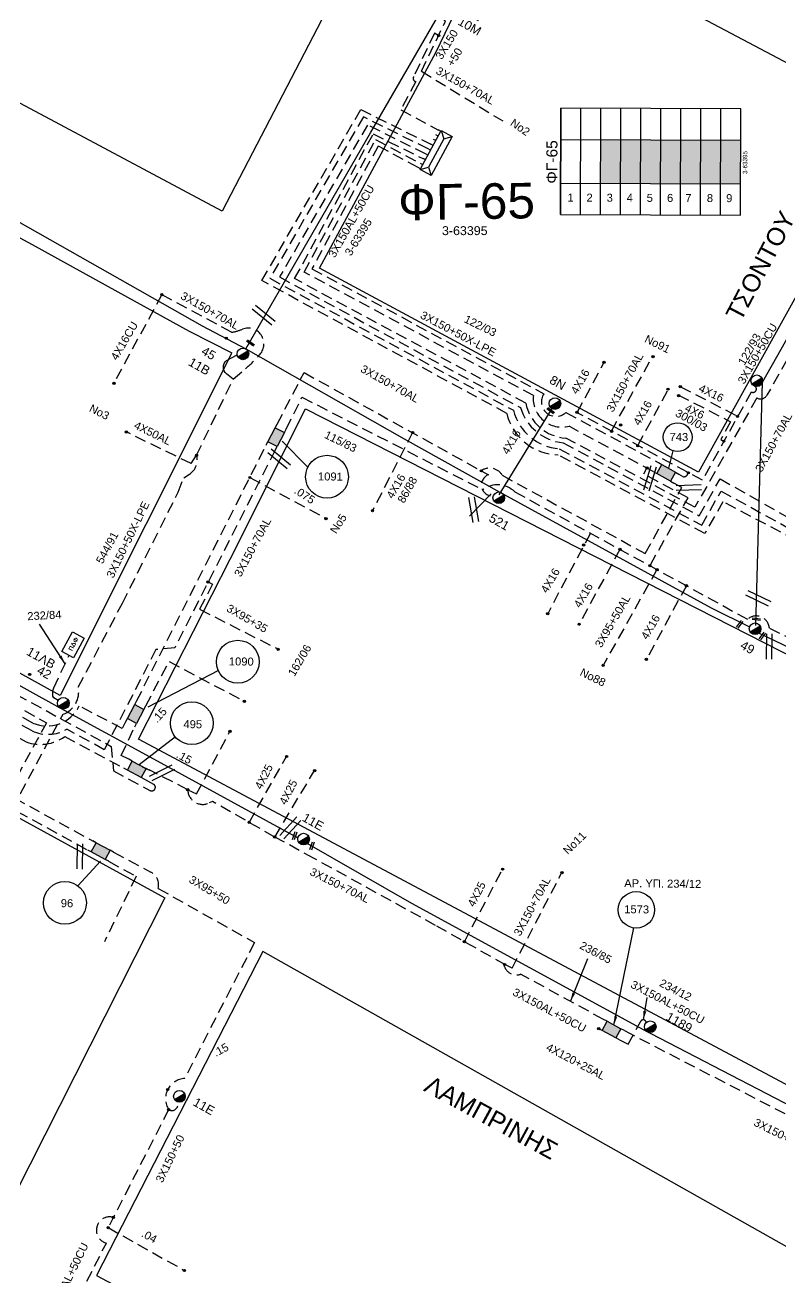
# Model space of a CAD drawing. Header units: millimetres. Extents: x 2087 to 5289, y 222 to 1137.
# Drawn here: x 2427.3 to 2512.4, y 575 to 716 of the extents above; entities that cross this region are included whole.
import ezdxf
from ezdxf.enums import TextEntityAlignment as Align

# ---------------------------------------------------------------- set-up
doc = ezdxf.new("R2010")
doc.units = ezdxf.units.MM
doc.linetypes.add('DASHED', pattern=[19.05, 12.7, -6.35])
for name, color, linetype in [('Link Box 4 Διευθύνσεων', 7, 'Continuous'), ('Pillar Δημοτικού Φωτισμού', 7, 'Continuous'), ('Άγνωστα', 7, 'Continuous'), ('Ασφαλειοκιβώτια Χ.Τ 9 αναχωρήσεων', 7, 'Continuous'), ('Γυμνά εναέρια ΧΤ και ΦΟΠ (3Φ)   4x50+16AL', 7, 'Continuous'), ('Εναέρια παροχή ΧΤ 4x16', 7, 'SYN_LINE'), ('Επιγραφές - Σχήματα', 7, 'Continuous'), ('Καλωδια ΧΤ    3Χ95+50', 7, 'DASHED'), ('Καλώδια ΧΤ   3x150+50CU', 7, 'DASHED'), ('Καλώδια ΧΤ   3x150+70AL', 7, 'DASHED'), ('Καλώδια ΧΤ   3x150AL+50CU', 7, 'DASHED'), ('Καλώδια ΧΤ   4x50AL', 7, 'DASHED'), ('Μηχανική τομή', 7, 'Continuous'), ('Στύλος ΦΜ', 7, 'Continuous'), ('Στύλος ΦΜ @ 1', 7, 'Continuous'), ('Συνδέσεις', 7, 'Continuous'), ('Συνεστραμμενα ΧΤ  4Χ120+25 Al', 7, 'Continuous'), ('Τομή', 7, 'Continuous'), ('Υποσταθμός πόλεως', 7, 'Continuous'), ('Υπόβαθρο ΔΕΗ', 7, 'Continuous'), ('Υπόγεια Καλώδια Δικτύου ΧΤ   .04', 7, 'DASHED'), ('Υπόγεια καλώδια Παροχών ΧΤ   .075', 7, 'DASHED'), ('Υπόγεια καλώδια Παροχών ΧΤ   .15', 7, 'DASHED'), ('Υπόγεια καλώδια Παροχών ΧΤ   4x16CU', 7, 'DASHED'), ('Υπόγεια καλώδια Παροχών ΧΤ   4x25', 7, 'DASHED'), ('Υπόγεια καλώδια Παροχών ΧΤ   4x6', 7, 'DASHED')]:
    doc.layers.add(name, color=color, linetype=linetype)
doc.styles.add('arial', font='arial.ttf')
doc.styles.get("Standard").update_dxf_attribs({"font": 'arial.ttf'})
doc.linetypes.add('SYN_LINE', pattern='A,0.5,-0.0001,["/\\/\\/\\/",Standard,S=0.1,R=0,X=0,Y=-0.05],-0.25', length=0.7501)
doc.dimstyles.new('ISO-25', dxfattribs={"dimtxt": 2.5, "dimasz": 2.5, "dimexe": 1.25, "dimexo": 0.625, "dimtad": 1, "dimtxsty": 'Standard', "dimcen": 2.5, "dimadec": 0, "dimazin": 0, "dimtfac": 1, "dimtmove": 0, "dimatfit": 3, "dimfxl": 1, "dimarcsym": 0})

# ---------------------------------------------------------------- blocks, each defined once
blk = doc.blocks.new('ΤΟΜΗ')
at = {"layer": 'Τομή', "ltscale": 40}
for p, q in [((-5.68, 0), (5.68, 0)), ((5.68, -2.33), (-5.68, -2.33))]:
    blk.add_line(p, q, dxfattribs=at)
blk = doc.blocks.new('ΜΗΧΑΝΙΚΗ ΤΟΜΗ')
at = {"layer": 'Μηχανική τομή', "ltscale": 40}
for p, q in [((-1.89, 0.78), (1.89, 0.78)), ((1.89, 0), (-1.89, 0))]:
    blk.add_line(p, q, dxfattribs=at)
blk = doc.blocks.new('ΥΠΑΡΧΩΝ ΤΣΙΜΕΝΤΕΝΙΟΣ ΣΤΥΛΟΣ')
at = {"layer": 'Στύλος ΦΜ'}
blk.add_hatch(color=7, dxfattribs=at).paths.add_polyline_path([(-1.29, -2.28, 0.574793), (2.62, 0, 0.268822), (1.3, 2.27)])
at = {"layer": 'Στύλος ΦΜ', "color": 7}
blk.add_line((-1.29, -2.28), (1.3, 2.27), dxfattribs=at)
blk.add_circle((0, 0), 2.62, dxfattribs=at)
at = {"layer": 'Στύλος ΦΜ', "flags": 4}
for tag, p in [('ΑΡΙΘΜΟΣ', (-4.68, 8.05)), ('ΤΥΠΟΣ', (-4.91, 3.03))]:
    blk.add_attdef(tag, p, '', height=4, dxfattribs=at)
blk = doc.blocks.new('LINK BOX 4 ΑΝΑΧΩΡΗΣΕΩΝ')
at = {"layer": 'Link Box 4 Διευθύνσεων', "ltscale": 40}
blk.add_hatch(color=256, dxfattribs=at).paths.add_polyline_path([(-3.54, 0), (-3.54, -4.67), (3.54, -4.67), (3.54, 0)])
for p, q in [((-3.54, 0), (-5.33, 0)), ((5.33, 0), (3.54, 0)), ((-3.54, -4.67), (-5.33, -4.67)), ((5.33, -4.67), (3.54, -4.67))]:
    blk.add_line(p, q, dxfattribs=at)
blk.add_lwpolyline([(-3.54, -4.67), (-3.54, 0), (3.54, 0), (3.54, -4.67)], close=True, dxfattribs=at)
blk = doc.blocks.new('_ΣΥΝΔΕΣΗ')
at = {"layer": 'Συνδέσεις', "linetype": 'SYN_LINE', "ltscale": 40}
blk.add_hatch(color=256, dxfattribs=at).paths.add_polyline_path([(0.5, -0.01, 1), (-0.5, -0.01, 1)])
at = {"layer": 'Συνδέσεις'}
blk.add_circle((0, -0.01), 0.5, dxfattribs=at)
blk = doc.blocks.new('ΑΣΦΑΛΕΙΟΚΙΒΩΤΙΟ ΥΠΟΣΤΑΘΜΟΥ 9 ΑΝΑΧΩΡΗΣΕΩΝ')
at = {"layer": 'Ασφαλειοκιβώτια Χ.Τ 9 αναχωρήσεων', "ltscale": 40}
for p, q in [((-23.8, 40.36), (24.02, 40.36)), ((-9.72, 40.36), (-9.72, -40.64)), ((9.94, 40.36), (9.94, -40.64)), ((-23.8, 31.36), (24.02, 31.36)), ((-23.8, 22.36), (24.02, 22.36)), ((-23.8, 13.36), (24.02, 13.36)), ((-23.8, 4.36), (24.02, 4.36)), ((-23.8, -4.64), (24.02, -4.64)), ((-23.8, -13.64), (24.02, -13.64)), ((-23.8, -22.64), (24.02, -22.64)), ((-23.8, -31.64), (24.02, -31.64))]:
    blk.add_line(p, q, dxfattribs=at)
at = {"layer": 'Ασφαλειοκιβώτια Χ.Τ 9 αναχωρήσεων'}
blk.add_lwpolyline([(-23.8, -40.64), (24.02, -40.64), (24.02, 40.36), (-23.8, 40.36)], close=True, dxfattribs=at)
for s, p in [('1', (-17.96, 37.24)), ('2', (-17.96, 28.67)), ('3', (-17.96, 19.6)), ('4', (-17.96, 10.58)), ('5', (-17.96, 1.57)), ('6', (-17.96, -7.57)), ('7', (-17.96, -15.81)), ('8', (-17.96, -25.5)), ('9', (-17.96, -34.19))]:
    blk.add_text(s, height=3.6, rotation=270, dxfattribs=at).set_placement(p)
at = {"layer": 'Ασφαλειοκιβώτια Χ.Τ 9 αναχωρήσεων', "ltscale": 40}
for tag, height, p in [('ΟΝΟΜΑ', 5, (-0.16, 44.31)), ('ΚΕΙΜΕΝΟ 1', 2, (17.06, 35.59)), ('ΚΕΙΜΕΝΟ 2', 2, (17.06, 26.88)), ('ΚΕΙΜΕΝΟ 3', 2, (17.06, 17.69)), ('ΚΕΙΜΕΝΟ 4', 2, (17.06, 8.71)), ('ΚΕΙΜΕΝΟ 5', 2, (17.06, -0.13)), ('ΚΕΙΜΕΝΟ 6', 2, (17.06, -9.05)), ('ΚΕΙΜΕΝΟ 7', 2, (17.06, -18.13)), ('ΚΕΙΜΕΝΟ 8', 2, (17.06, -26.85)), ('ΚΕΙΜΕΝΟ 9', 2, (17.06, -35.99)), ('ΣΧ', 2, (-0.1, -42.64))]:
    blk.add_attdef(tag, text='', height=height, dxfattribs=at).set_placement(p, align=Align.MIDDLE_CENTER)
blk = doc.blocks.new('ΥΠΟΣΤΑΘΜΟΣ ΠΟΛΕΩΣ 9 ΑΝΑΧΩΡΗΣΕΩΝ')
at = {"layer": 'Υποσταθμός πόλεως', "ltscale": 40}
for p, q in [((-9.63, -2.82), (-9.63, -4)), ((-7.12, -2.82), (-7.12, -4)), ((-4.84, -2.82), (-4.84, -4)), ((-2.36, -2.82), (-2.36, -4)), ((0.09, -2.82), (0.09, -4)), ((2.55, -2.82), (2.55, -4)), ((5.02, -2.82), (5.02, -4)), ((7.48, -2.82), (7.48, -4)), ((9.61, -2.82), (9.61, -4))]:
    blk.add_line(p, q, dxfattribs=at)
blk.add_lwpolyline([(-10.02, 2.82), (10.02, 2.82), (10.02, -2.82), (-10.02, -2.82)], close=True, dxfattribs=at)
for points in [[(-7.21, 0), (-10.02, 2.82)], [(-10.02, -2.82), (-7.21, 0)], [(-7.21, 0), (7.21, 0)], [(7.21, 0), (10.02, 2.82)], [(10.02, -2.82), (7.21, 0)]]:
    blk.add_lwpolyline(points, dxfattribs=at)
at = {"layer": 'Υποσταθμός πόλεως', "linetype": 'SYN_LINE', "ltscale": 40, "flags": 1}
for tag, p in [('ΜΕΤΑΣΧΗΜΑΤΙΣΜΟΣ', (10.79, 1.71)), ('ΙΣΧΥΣ', (10.77, -1.08)), ('ΑΡΙΘΜΟΣ', (10.89, -3.8))]:
    blk.add_attdef(tag, p, '', height=1.8, dxfattribs=at)
blk = doc.blocks.new('PILLAR ΔΗΜΟΤΙΚΟΥ ΦΩΤΙΣΜΟΥ')
at = {"layer": 'Pillar Δημοτικού Φωτισμού', "ltscale": 40}
for p, q in [((-3.64, 2), (3.07, 2)), ((-3.64, -2), (-3.64, 2)), ((3.07, 2), (3.07, -2)), ((3.07, -2), (-3.64, -2))]:
    blk.add_line(p, q, dxfattribs=at)
at = {"layer": 'Pillar Δημοτικού Φωτισμού', "insert": (-2.13, 0.69), "char_height": 1.3575, "width": 109.961, "attachment_point": 1}
blk.add_mtext('{\\fArial|b1|i0|c161|p34;ΠΔΦ}', dxfattribs=at)

msp = doc.modelspace()

# ---------------------------------------------------------------- hatches: boundary and pattern name
at = {"layer": 'Ασφαλειοκιβώτια Χ.Τ 9 αναχωρήσεων'}
h = msp.add_hatch(color=2, dxfattribs=at)
h.dxf.hatch_style = 1
h.paths.add_polyline_path([(2492.07, 703.09), (2492.05, 698.18), (2494.3, 698.17), (2494.32, 703.08)])
h = msp.add_hatch(color=85, dxfattribs=at)
h.dxf.hatch_style = 1
h.paths.add_polyline_path([(2494.32, 703.08), (2494.3, 698.17), (2496.55, 698.16), (2496.57, 703.08)])
h = msp.add_hatch(color=133, dxfattribs=at)
h.dxf.hatch_style = 1
h.paths.add_polyline_path([(2496.57, 703.08), (2496.55, 698.16), (2498.8, 698.15), (2498.82, 703.07)])
h = msp.add_hatch(color=1, dxfattribs=at)
h.dxf.hatch_style = 1
h.paths.add_polyline_path([(2498.82, 703.07), (2498.8, 698.15), (2501.05, 698.15), (2501.07, 703.06)])
h = msp.add_hatch(color=6, dxfattribs=at)
h.dxf.hatch_style = 1
h.paths.add_polyline_path([(2501.07, 703.06), (2501.05, 698.15), (2503.3, 698.14), (2503.32, 703.05)])
h = msp.add_hatch(color=151, dxfattribs=at)
h.dxf.hatch_style = 1
h.paths.add_polyline_path([(2503.32, 703.05), (2503.3, 698.14), (2505.55, 698.13), (2505.57, 703.04)])
h = msp.add_hatch(color=5, dxfattribs=at)
h.dxf.hatch_style = 1
h.paths.add_polyline_path([(2505.57, 703.04), (2505.55, 698.13), (2507.8, 698.12), (2507.82, 703.04)])

# ---------------------------------------------------------------- linework, layer by layer
at = {"layer": 'Άγνωστα', "color": 6, "linetype": 'SYN_LINE', "ltscale": 10}
msp.add_lwpolyline([(2389.03, 712.54), (2396.32, 709.06), (2403.2, 705.5), (2411.05, 701.6), (2419.67, 697.38), (2423.03, 695.83), (2447.22, 682.15), (2447.22, 682.15), (2452.12, 679.58), (2469.94, 669.46), (2469.94, 669.46), (2480.71, 663.46), (2504.49, 650.44), (2508.82, 648.28), (2508.82, 648.28)], dxfattribs=at)
at = {"layer": 'Άγνωστα', "color": 6}
msp.add_lwpolyline([(2450.71, 676.15), (2449.97, 676.74, -0.479678), (2449.97, 678.24), (2451.17, 678.9)], format="xyb", dxfattribs=at)
at = {"layer": 'Άγνωστα'}
msp.add_lwpolyline([(2479.74, 663.27), (2477.3, 660.74)], dxfattribs=at)
at = {"layer": 'Άγνωστα', "color": 133, "linetype": 'DASHED', "ltscale": 0.1}
msp.add_lwpolyline([(2447.9, 653.35), (2448.38, 653.1), (2446.94, 650.27), (2455.79, 645.77)], dxfattribs=at)
at = {"layer": 'Άγνωστα', "color": 27, "linetype": 'DASHED', "ltscale": 0.1}
msp.add_lwpolyline([(2431.03, 640.02), (2430.52, 640.3), (2430.4, 640.48), (2430.4, 640.64), (2430.4, 640.83), (2430.43, 641.08), (2430.52, 641.42), (2432.2, 645.02)], dxfattribs=at)
at = {"layer": 'Άγνωστα', "color": 173, "linetype": 'DASHED', "ltscale": 0.1}
msp.add_lwpolyline([(2428.89, 635.73), (2428.89, 635.73)], dxfattribs=at)
at = {"layer": 'Άγνωστα', "color": 62, "linetype": 'DASHED', "ltscale": 0.1}
msp.add_lwpolyline([(2445.6, 629.97), (2446.6, 629.49), (2450.35, 636.54)], dxfattribs=at)
at = {"layer": 'Άγνωστα', "color": 85, "linetype": 'DASHED', "ltscale": 0.1}
msp.add_lwpolyline([(2437.25, 622.95), (2441.46, 620.7, -0.33915), (2442.28, 618.87), (2453.1, 612.77), (2445.25, 597.49)], format="xyb", dxfattribs=at)
msp.add_lwpolyline([(2436.7, 621.92), (2439.79, 620.23), (2436.22, 612.87)], dxfattribs=at)
at = {"layer": 'Γυμνά εναέρια ΧΤ και ΦΟΠ (3Φ)   4x50+16AL', "color": 85, "linetype": 'Continuous', "ltscale": 0.1}
msp.add_lwpolyline([(2452.12, 679.58), (2466.17, 703.88), (2474.25, 717.85), (2485.88, 740.98), (2496.11, 761.08), (2506.76, 778.81)], dxfattribs=at)
at = {"layer": 'Γυμνά εναέρια ΧΤ και ΦΟΠ (3Φ)   4x50+16AL', "color": 1, "linetype": 'Continuous', "ltscale": 0.1}
msp.add_lwpolyline([(2509.51, 648.45), (2510.26, 675.8), (2526.89, 705.19), (2540.84, 731.07), (2562.52, 774.21)], dxfattribs=at)
at = {"layer": 'Εναέρια παροχή ΧΤ 4x16', "color": 6, "ltscale": 10}
msp.add_lwpolyline([(2480.66, 663.13), (2486.6, 672.84)], dxfattribs=at)
at = {"layer": 'Εναέρια παροχή ΧΤ 4x16', "color": 173, "linetype": 'DASHED', "ltscale": 0.1}
msp.add_lwpolyline([(2470.9, 670.16), (2466.39, 661.36)], dxfattribs=at)
at = {"layer": 'Επιγραφές - Σχήματα'}
for points in [[(2459.11, 666.25), (2456.23, 669.19)], [(2499.7, 668.75), (2499.7, 668.75)], [(2449.05, 643.37), (2441.1, 639.24)], [(2444.21, 635.91), (2440.14, 632.78)], [(2433.24, 619.16), (2435.77, 621.95)]]:
    msp.add_lwpolyline(points, dxfattribs=at)
for centre, radius in [((2500.73, 669.63), 1.62), ((2461.27, 665.18), 2.41), ((2451.23, 644.37), 2.41), ((2446.05, 637.45), 2.41), ((2431.78, 617.24), 2.41), ((2496.07, 616.46), 2.05)]:
    msp.add_circle(centre, radius, dxfattribs=at)
at = {"layer": 'Καλωδια ΧΤ    3Χ95+50', "color": 2, "linetype": 'DASHED', "ltscale": 0.1}
msp.add_lwpolyline([(2498.39, 654.73), (2492.35, 643.96)], dxfattribs=at)
at = {"layer": 'Καλώδια ΧΤ   3x150+50CU', "color": 85, "ltscale": 0.1}
msp.add_lwpolyline([(2428.86, 563.43), (2429.19, 563.63, 0.684733), (2429.03, 564.52), (2436.44, 578.97, -1.011915), (2437.23, 581.86)], format="xyb", dxfattribs=at)
at = {"layer": 'Καλώδια ΧΤ   3x150+70AL', "color": 85, "ltscale": 0.1}
msp.add_lwpolyline([(2471.89, 710.79), (2481.05, 705.2)], dxfattribs=at)
at = {"layer": 'Καλώδια ΧΤ   3x150+70AL', "color": 6, "ltscale": 0.1}
msp.add_lwpolyline([(2445.99, 666.65), (2446.58, 667.6), (2450.71, 676.15), (2452.08, 677.31, 0.037741), (2453.74, 678.95, 0.783232), (2451.76, 681.77, -0.047289), (2450.53, 681.43), (2442.68, 685.67)], format="xyb", dxfattribs=at)
at = {"layer": 'Καλώδια ΧΤ   3x150+70AL', "color": 1, "ltscale": 0.1}
msp.add_lwpolyline([(2493.27, 670.31), (2497.93, 678.74)], dxfattribs=at)
msp.add_lwpolyline([(2509.48, 675.33, -0.851878), (2509.01, 674.71), (2503.51, 664.8), (2489.42, 672.38)], format="xyb", dxfattribs=at)
at = {"layer": 'Καλώδια ΧΤ   3x150+70AL', "color": 2, "linetype": 'DASHED', "ltscale": 0.1}
msp.add_lwpolyline([(2456.69, 670.54), (2458.45, 674.12), (2478.81, 663.71, -0.372235), (2482.4, 663.48), (2508.6, 649.15, -0.623199), (2511.05, 648.14), (2532.59, 637.8), (2532.57, 637.76)], format="xyb", dxfattribs=at)
at = {"layer": 'Καλώδια ΧΤ   3x150+70AL', "color": 133, "linetype": 'DASHED', "ltscale": 0.1}
msp.add_lwpolyline([(2455.45, 668.18), (2444.14, 645.95), (2442.02, 645.74), (2436.21, 634.47), (2432.01, 636.78, -0.24175), (2428.09, 636.58), (2414.47, 644.05, -0.242338), (2413.57, 646.1), (2407.9, 649.26), (2407.9, 649.26), (2401.04, 636.11)], format="xyb", dxfattribs=at)
at = {"layer": 'Καλώδια ΧΤ   3x150+70AL', "color": 6, "linetype": 'DASHED', "ltscale": 0.1}
msp.add_lwpolyline([(2402.7, 635.28), (2405.72, 641.08), (2426.78, 629.54), (2431.58, 638.46, 0.365098), (2433.28, 641.5), (2433.28, 641.5), (2433.28, 641.5), (2438.24, 650.94), (2444.52, 663.44), (2445.14, 665.06), (2445.79, 665.47, 0.339343), (2446.58, 667.6)], format="xyb", dxfattribs=at)
at = {"layer": 'Καλώδια ΧΤ   3x150+70AL', "color": 62, "ltscale": 0.1}
msp.add_lwpolyline([(2482.09, 609.88), (2481.36, 610.26), (2473.48, 614.71), (2459.82, 622.24), (2455.39, 624.65), (2448.37, 628.66), (2448.02, 628.49, -0.547562), (2445.6, 629.97, -1.019447)], format="xyb", dxfattribs=at)
for points in [[(2482.09, 609.88), (2487.7, 620.65)], [(2494.74, 602.87), (2532.29, 583.44), (2527.3, 573.3), (2577.63, 547.92), (2580.17, 546.63), (2580.17, 546.63)]]:
    msp.add_lwpolyline(points, dxfattribs=at)
at = {"layer": 'Καλώδια ΧΤ   3x150AL+50CU', "color": 85, "linetype": 'DASHED', "ltscale": 0.1}
for points in [[(2471.89, 710.79), (2474.6, 716.44, -0.853654), (2474.65, 717.06)], [(2473.83, 714.83), (2473.36, 715.06), (2471.02, 710.19, 0.530585), (2471.27, 709.63), (2469.57, 706.47), (2473.82, 704.18)], [(2444.43, 594.86, -0.744539), (2443.45, 593.98), (2436.64, 580.71)]]:
    msp.add_lwpolyline(points, format="xyb", dxfattribs=at)
at = {"layer": 'Καλώδια ΧΤ   3x150AL+50CU', "color": 133, "linetype": 'DASHED', "ltscale": 0.1}
msp.add_lwpolyline([(2563.53, 632.04), (2564.78, 631.4, -0.963232), (2564.25, 630.96), (2559.14, 633.59, -0.40208), (2556.03, 636.03), (2535.61, 646.74, -0.363103), (2532.59, 648.32), (2505.82, 662.37), (2503.78, 658.78), (2487.28, 667.64, -0.339185), (2481.49, 672.31), (2453.94, 687.24), (2465.07, 706.48), (2472.95, 702.58)], format="xyb", dxfattribs=at)
at = {"layer": 'Καλώδια ΧΤ   3x150AL+50CU', "color": 6, "linetype": 'DASHED', "ltscale": 0.1}
msp.add_lwpolyline([(2472.66, 702.05), (2465.36, 705.66), (2454.85, 687.5), (2482.25, 672.65, 0.322729), (2487.41, 668.33), (2503.43, 659.73), (2505.61, 663.57), (2514.93, 658.46), (2515.67, 659.78), (2516.31, 659.43)], format="xyb", dxfattribs=at)
at = {"layer": 'Καλώδια ΧΤ   3x150AL+50CU', "color": 151, "linetype": 'DASHED', "ltscale": 0.1}
msp.add_lwpolyline([(2472.37, 701.5), (2465.82, 704.74), (2455.94, 687.65), (2483.05, 672.95, 0.304882), (2487.85, 669, 0.002932), (2487.85, 669), (2503.16, 660.79), (2505.51, 664.93), (2514.87, 659.62), (2518.05, 665.22), (2519.1, 664.65)], format="xyb", dxfattribs=at)
at = {"layer": 'Καλώδια ΧΤ   3x150AL+50CU', "color": 5, "linetype": 'DASHED', "ltscale": 0.1}
msp.add_lwpolyline([(2525.97, 699.17), (2524.76, 697.03, -0.272867), (2523.35, 696.6), (2510.76, 674.34, -0.411491), (2509.63, 674.04), (2502.66, 661.75), (2502.66, 661.75), (2488.16, 669.52, -0.339772), (2483.63, 673.47), (2457.63, 687.46), (2457.63, 687.46), (2466.46, 703.74), (2466.46, 703.74), (2472.07, 700.96)], format="xyb", dxfattribs=at)
at = {"layer": 'Καλώδια ΧΤ   3x150AL+50CU', "color": 2, "linetype": 'DASHED', "ltscale": 0.1}
msp.add_lwpolyline([(2497.98, 665.78), (2488.51, 670.86, -0.520043), (2484.49, 674.31), (2458.7, 688.2), (2466.74, 703.11), (2471.78, 700.42)], format="xyb", dxfattribs=at)
at = {"layer": 'Καλώδια ΧΤ   3x150AL+50CU', "color": 1, "linetype": 'DASHED', "ltscale": 0.1}
for points in [[(2471.53, 699.95), (2467.01, 702.37), (2459.58, 688.57), (2485.68, 674.51, 0.890705), (2488.14, 672.4), (2498.55, 666.79)], [(2500.87, 665.48), (2501.4, 665.18, 0.446207), (2501.89, 665.67)]]:
    msp.add_lwpolyline(points, format="xyb", dxfattribs=at)
at = {"layer": 'Καλώδια ΧΤ   3x150AL+50CU', "color": 173, "linetype": 'DASHED', "ltscale": 0.1}
for points in [[(2455.66, 671.08), (2458.69, 676.89), (2479.43, 665.4, 0.863716), (2479.98, 663.02)], [(2401.61, 635.84), (2407.51, 647.15), (2411.56, 645.04), (2411.56, 645.04, 0.290655), (2413.03, 643.2), (2427.43, 635.35, 0.250184), (2431.75, 635.95), (2438.42, 632.38)], [(2426.31, 640.7), (2436.98, 634.85), (2437.23, 632.1), (2441.35, 629.89, 0.963751), (2441.78, 630.57), (2440.76, 631.12)]]:
    msp.add_lwpolyline(points, format="xyb", dxfattribs=at)
for points in [[(2439.84, 639.94), (2454.62, 669.12)], [(2480.98, 665.34), (2497.08, 656.54), (2501.19, 663.96), (2500.3, 664.46)], [(2425.55, 639.78), (2429.71, 637.51), (2424.74, 628.45), (2434.35, 623.18)], [(2438.97, 633.41), (2438.12, 633.83), (2439.65, 637.08)]]:
    msp.add_lwpolyline(points, dxfattribs=at)
at = {"layer": 'Καλώδια ΧΤ   3x150AL+50CU', "color": 2, "linetype": 'DASHED', "ltscale": 0.1}
msp.add_lwpolyline([(2497.66, 655.27), (2501.91, 662.82), (2496.91, 665.5), (2497.27, 666.16)], dxfattribs=at)
at = {"layer": 'Καλώδια ΧΤ   3x150AL+50CU', "color": 62, "linetype": 'DASHED', "ltscale": 0.1}
for points in [[(2438.6, 637.59), (2438.21, 636.85), (2433.38, 639.4, -0.401358), (2428.15, 637.47), (2415.42, 644.45, -0.336834), (2414.44, 646.54)], [(2492.39, 604.13), (2483.06, 609.22, -0.42985), (2481.19, 610.2)]]:
    msp.add_lwpolyline(points, format="xyb", dxfattribs=at)
at = {"layer": 'Καλώδια ΧΤ   3x150AL+50CU', "color": 85, "linetype": 'DASHED', "ltscale": 0.1}
msp.add_lwpolyline([(2403.2, 635.01), (2406.06, 640.02), (2435.1, 624.1)], dxfattribs=at)
at = {"layer": 'Καλώδια ΧΤ   3x150AL+50CU', "color": 62, "ltscale": 0.1}
msp.add_lwpolyline([(2494.19, 601.84), (2495.15, 601.33), (2496.24, 603.33), (2496.53, 603.86, -0.771585), (2497.19, 603.79)], format="xyb", dxfattribs=at)
at = {"layer": 'Καλώδια ΧΤ   3x150AL+50CU', "color": 173, "linetype": 'DASHED', "ltscale": 0.1}
msp.add_arc((2479.58, 664.53), 1.62, 30.1669, 125.7984, dxfattribs=at)
at = {"layer": 'Καλώδια ΧΤ   3x150AL+50CU', "color": 85, "linetype": 'DASHED', "ltscale": 0.1}
msp.add_arc((2445.38, 595.21), 2.28, 93.0652, 212.5996, dxfattribs=at)
at = {"layer": 'Καλώδια ΧΤ   4x50AL', "color": 6, "ltscale": 0.1}
msp.add_lwpolyline([(2445.99, 666.65), (2438.69, 670.22)], dxfattribs=at)
at = {"layer": 'Συνεστραμμενα ΧΤ  4Χ120+25 Al', "color": 27, "linetype": 'SYN_LINE', "ltscale": 10}
msp.add_lwpolyline([(2382.65, 665.92), (2407.18, 652.24), (2407.18, 652.24), (2407.18, 652.24), (2418.11, 646.5), (2427.16, 641.44), (2431.28, 639.13), (2441.32, 633.67), (2457.99, 624.55), (2457.99, 624.55)], dxfattribs=at)
at = {"layer": 'Συνεστραμμενα ΧΤ  4Χ120+25 Al', "color": 5, "linetype": 'SYN_LINE', "ltscale": 10}
msp.add_lwpolyline([(2626.11, 588.46), (2593.97, 605.6), (2574.84, 615.27), (2554.81, 625.53), (2535.11, 635.46), (2509.87, 647.58)], dxfattribs=at)
at = {"layer": 'Συνεστραμμενα ΧΤ  4Χ120+25 Al', "color": 2, "linetype": 'SYN_LINE', "ltscale": 10}
msp.add_lwpolyline([(2459, 623.94), (2470.78, 617.21), (2497.32, 602.74), (2497.69, 602.53), (2523.73, 589.06), (2533.98, 584.57)], dxfattribs=at)
at = {"layer": 'Υπόβαθρο ΔΕΗ'}
for points in [[(2495.13, 782.85), (2449.47, 695.07), (2409.05, 716.63), (2441.27, 779.51), (2448.31, 783.69)], [(2525.1, 705.35), (2503.08, 665.68), (2460.44, 688.64), (2473.54, 712.97), (2481.09, 728.66), (2525.1, 705.35)], [(2450.52, 679.05), (2431.24, 640.57), (2406.19, 654.41), (2382.96, 666.66), (2382.96, 666.66), (2382.96, 666.66), (2390.04, 680.4), (2396.03, 691.72), (2401.13, 701.95), (2402.54, 704.77), (2402.72, 704.85), (2410.72, 700.64), (2420.62, 695.32), (2428.11, 691.29), (2436.63, 686.58), (2445.74, 681.54), (2450.56, 679.12)], [(2458.86, 672.81), (2625.43, 587.94), (2625.43, 587.94), (2605.94, 547.25), (2440.05, 635.64), (2440.05, 635.64), (2450.36, 655.91), (2458.86, 672.81), (2458.86, 672.81)], [(2500.2, 668.09), (2499.71, 666.14)], [(2376.48, 654.24), (2443.02, 617.81), (2424.43, 581.11), (2357.31, 616.37), (2376.48, 654.24)], [(2435.32, 575.34), (2449.24, 567.95), (2465.28, 559.44), (2479.97, 551.94), (2498.52, 542.29), (2500.97, 547.41), (2515.92, 576.91), (2454.03, 611.79), (2435.32, 575.34)]]:
    msp.add_lwpolyline(points, dxfattribs=at)
at = {"layer": 'Υπόγεια Καλώδια Δικτύου ΧΤ   .04', "color": 85, "ltscale": 0.1}
msp.add_lwpolyline([(2436.64, 580.71), (2445.22, 575.89)], dxfattribs=at)
at = {"layer": 'Υπόγεια καλώδια Παροχών ΧΤ   .075', "color": 173, "ltscale": 0.1}
msp.add_lwpolyline([(2452.58, 665.09), (2452.58, 665.09), (2461.16, 660.47)], dxfattribs=at)
at = {"layer": 'Υπόγεια καλώδια Παροχών ΧΤ   .15', "color": 173, "ltscale": 0.1}
msp.add_lwpolyline([(2440.87, 639.4), (2443.51, 644.38), (2451.97, 639.91)], dxfattribs=at)
at = {"layer": 'Υπόγεια καλώδια Παροχών ΧΤ   .15', "color": 62, "ltscale": 0.1}
msp.add_lwpolyline([(2445.6, 629.97), (2441.25, 632.2, -0.010623), (2440.5, 632.54, 0.118931), (2440.5, 632.54, 0.005942), (2440.5, 632.54), (2440.5, 632.54)], format="xyb", dxfattribs=at)
at = {"layer": 'Υπόγεια καλώδια Παροχών ΧΤ   4x16CU', "color": 6, "ltscale": 0.1}
msp.add_lwpolyline([(2442.68, 685.67), (2437.29, 675.7)], dxfattribs=at)
at = {"layer": 'Υπόγεια καλώδια Παροχών ΧΤ   4x16CU', "color": 1, "linetype": 'DASHED', "ltscale": 0.1}
for points in [[(2489.42, 672.39), (2492.44, 678.06)], [(2501.04, 675.31), (2507.5, 671.98)], [(2496.25, 668.71), (2499.71, 675.08)]]:
    msp.add_lwpolyline(points, dxfattribs=at)
at = {"layer": 'Υπόγεια καλώδια Παροχών ΧΤ   4x16CU', "color": 2, "linetype": 'DASHED', "ltscale": 0.1}
for points in [[(2490.91, 658.83), (2486.1, 649.77)], [(2494.23, 657.01), (2489.64, 648.59)], [(2501.71, 652.92), (2497.21, 644.63)]]:
    msp.add_lwpolyline(points, dxfattribs=at)
at = {"layer": 'Υπόγεια καλώδια Παροχών ΧΤ   4x25', "color": 62, "ltscale": 0.1}
for points in [[(2452.51, 626.3), (2456.72, 633.71)], [(2455.39, 624.65), (2459.87, 632.12)], [(2476.73, 612.87), (2481.03, 621.04)]]:
    msp.add_lwpolyline(points, dxfattribs=at)
at = {"layer": 'Υπόγεια καλώδια Παροχών ΧΤ   4x6', "color": 1, "linetype": 'DASHED', "ltscale": 0.1}
msp.add_lwpolyline([(2500.83, 674.35), (2506.69, 671.37), (2505.58, 669.36), (2505.93, 669.16)], dxfattribs=at)

# ---------------------------------------------------------------- block references
at = {"layer": 'Link Box 4 Διευθύνσεων', "xscale": 0.2499999999999999, "yscale": 0.2499999999999999, "zscale": 0.2499999999999999}
for p, rotation in [((2456.07, 669.36), 242.1523845357608), ((2499.14, 665.12), 150.4913763224594), ((2440.25, 638.22), 242.1523845357608), ((2440.14, 632.78), 331.8039640541659), ((2436.08, 623.58), 331.8039640541659), ((2493.56, 603.5), 331.8039640541659)]:
    msp.add_blockref('LINK BOX 4 ΑΝΑΧΩΡΗΣΕΩΝ', p, dxfattribs=dict(at, rotation=rotation))
at = {"layer": 'Pillar Δημοτικού Φωτισμού', "xscale": 0.3749999999999611, "yscale": 0.3749999999999611, "zscale": 0.3749999999999611, "rotation": 61.57533280269038}
msp.add_blockref('PILLAR ΔΗΜΟΤΙΚΟΥ ΦΩΤΙΣΜΟΥ', (2432.74, 646.35), dxfattribs=at)
at = {"layer": 'Ασφαλειοκιβώτια Χ.Τ 9 αναχωρήσεων', "xscale": 0.2500000000000001, "yscale": 0.2500000000000001, "zscale": 0.2500000000000001, "rotation": 89.79863056021844}
msp.add_blockref('ΑΣΦΑΛΕΙΟΚΙΒΩΤΙΟ ΥΠΟΣΤΑΘΜΟΥ 9 ΑΝΑΧΩΡΗΣΕΩΝ', (2497.65, 700.59), dxfattribs=at).add_auto_attribs({'ΟΝΟΜΑ': 'ΦΓ-65', 'ΣΧ': '3-63395'})
at = {"layer": 'Μηχανική τομή'}
for p, xscale, yscale, zscale, rotation in [((2452.6, 680.14), 0.2499999999999996, 0.2499999999999996, 0.2499999999999996, 324.7028191600085), ((2486.38, 672.53), 0.2499999999999996, 0.2499999999999996, 0.2499999999999996, 324.7028191600085), ((2507.79, 648.53), 0.2499999999999997, 0.2499999999999997, 0.2499999999999997, 52.89131356739019), ((2509.57, 649.06), 0.2499999999999996, 0.2499999999999996, 0.2499999999999996, 354.7038150279778), ((2510.34, 647.2), 0.2499999999999997, 0.2499999999999997, 0.2499999999999997, 52.89131356739019), ((2457.53, 624.83), 0.2499999999999996, 0.2499999999999996, 0.2499999999999996, 251.0097848915889), ((2459.49, 623.68), 0.2499999999999996, 0.2499999999999996, 0.2499999999999996, 251.0097848915889)]:
    msp.add_blockref('ΜΗΧΑΝΙΚΗ ΤΟΜΗ', p, dxfattribs=dict(at, xscale=xscale, yscale=yscale, zscale=zscale, rotation=rotation))
at = {"layer": 'Στύλος ΦΜ @ 1', "ltscale": 40}
ref = msp.add_blockref('ΥΠΑΡΧΩΝ ΤΣΙΜΕΝΤΕΝΙΟΣ ΣΤΥΛΟΣ', (2474.88, 717.67), dxfattribs=dict(at, xscale=0.2499999999999999, yscale=0.2499999999999999, zscale=0.2499999999999999, rotation=330.1757056746846))
ref.add_attrib('ΤΥΠΟΣ', '391', (2476.34, 717.53), dxfattribs={"layer": 'Στύλος ΦΜ', "height": 1, "rotation": 330.1757, "flags": 4})
ref.add_attrib('ΑΡΙΘΜΟΣ', '10M', (2475.9, 716.1), dxfattribs={"layer": 'Στύλος ΦΜ', "height": 1, "rotation": 330.1757, "flags": 4})
ref = msp.add_blockref('ΥΠΑΡΧΩΝ ΤΣΙΜΕΝΤΕΝΙΟΣ ΣΤΥΛΟΣ', (2451.81, 679), dxfattribs=dict(at, xscale=0.2499999999999998, yscale=0.2499999999999998, zscale=0.2499999999999998, rotation=330.6463124681125))
ref.add_attrib('ΤΥΠΟΣ', '45', (2447.03, 679.02), dxfattribs={"layer": 'Στύλος ΦΜ', "height": 1, "rotation": 330.6463, "flags": 4})
ref.add_attrib('ΑΡΙΘΜΟΣ', '11B', (2445.58, 677.77), dxfattribs={"layer": 'Στύλος ΦΜ', "height": 1, "rotation": 330.6463, "flags": 4})
ref = msp.add_blockref('ΥΠΑΡΧΩΝ ΤΣΙΜΕΝΤΕΝΙΟΣ ΣΤΥΛΟΣ', (2486.92, 673.41), dxfattribs=dict(at, xscale=0.2499999999999998, yscale=0.2499999999999998, zscale=0.2499999999999998, rotation=330.6463124681125))
ref.add_attrib('ΤΥΠΟΣ', '8N', (2486.21, 675.76), dxfattribs={"layer": 'Στύλος ΦΜ', "height": 1, "rotation": 330.6463, "flags": 4})
at = {"layer": 'Στύλος ΦΜ @ 1', "ltscale": 40, "xscale": 0.2499999999999998, "yscale": 0.2499999999999998, "zscale": 0.2499999999999998, "rotation": 330.6463124681125}
msp.add_blockref('ΥΠΑΡΧΩΝ ΤΣΙΜΕΝΤΕΝΙΟΣ ΣΤΥΛΟΣ', (2509.63, 675.97), dxfattribs=at)
at = {"layer": 'Στύλος ΦΜ @ 1', "ltscale": 40}
ref = msp.add_blockref('ΥΠΑΡΧΩΝ ΤΣΙΜΕΝΤΕΝΙΟΣ ΣΤΥΛΟΣ', (2480.6, 662.81), dxfattribs=dict(at, xscale=0.2499999999999998, yscale=0.2499999999999998, zscale=0.2499999999999998, rotation=330.6463124681125))
ref.add_attrib('ΤΥΠΟΣ', '521', (2479.39, 660.23), dxfattribs={"layer": 'Στύλος ΦΜ', "height": 1, "rotation": 330.6463, "flags": 4})
ref = msp.add_blockref('ΥΠΑΡΧΩΝ ΤΣΙΜΕΝΤΕΝΙΟΣ ΣΤΥΛΟΣ', (2509.44, 648.07), dxfattribs=dict(at, xscale=0.2499999999999998, yscale=0.2499999999999998, zscale=0.2499999999999998, rotation=330.6463124681125))
ref.add_attrib('ΤΥΠΟΣ', '49', (2507.67, 645.93), dxfattribs={"layer": 'Στύλος ΦΜ', "height": 1, "rotation": 330.6463, "flags": 4})
ref = msp.add_blockref('ΥΠΑΡΧΩΝ ΤΣΙΜΕΝΤΕΝΙΟΣ ΣΤΥΛΟΣ', (2431.6, 639.7), dxfattribs=dict(at, xscale=0.2499999999999998, yscale=0.2499999999999998, zscale=0.2499999999999998, rotation=330.6463124681125))
ref.add_attrib('ΤΥΠΟΣ', '11ΛB', (2427.36, 645.21), dxfattribs={"layer": 'Στύλος ΦΜ', "height": 1, "rotation": 330.6463, "flags": 4})
ref.add_attrib('ΑΡΙΘΜΟΣ', '42', (2428.53, 643.11), dxfattribs={"layer": 'Στύλος ΦΜ', "height": 1, "rotation": 330.6463, "flags": 4})
ref = msp.add_blockref('ΥΠΑΡΧΩΝ ΤΣΙΜΕΝΤΕΝΙΟΣ ΣΤΥΛΟΣ', (2458.63, 624.41), dxfattribs=dict(at, xscale=0.2499999999999998, yscale=0.2499999999999998, zscale=0.2499999999999998, rotation=330.6463124681125))
ref.add_attrib('ΑΡΙΘΜΟΣ', '11E', (2458.38, 626.53), dxfattribs={"layer": 'Στύλος ΦΜ', "height": 1, "rotation": 330.6463, "flags": 4})
ref = msp.add_blockref('ΥΠΑΡΧΩΝ ΤΣΙΜΕΝΤΕΝΙΟΣ ΣΤΥΛΟΣ', (2497.64, 603.31), dxfattribs=dict(at, xscale=0.2499999999999998, yscale=0.2499999999999998, zscale=0.2499999999999998, rotation=330.6463124681125))
ref.add_attrib('ΑΡΙΘΜΟΣ', '1189', (2499.3, 604.14), dxfattribs={"layer": 'Στύλος ΦΜ', "height": 1, "rotation": 330.6463, "flags": 4})
ref = msp.add_blockref('ΥΠΑΡΧΩΝ ΤΣΙΜΕΝΤΕΝΙΟΣ ΣΤΥΛΟΣ', (2444.66, 595.48), dxfattribs=dict(at, xscale=0.2499999999999998, yscale=0.2499999999999998, zscale=0.2499999999999998, rotation=330.6463124681125))
ref.add_attrib('ΑΡΙΘΜΟΣ', '11E', (2446.1, 594.52), dxfattribs={"layer": 'Στύλος ΦΜ', "height": 1, "rotation": 330.6463, "flags": 4})
at = {"layer": 'Συνδέσεις', "xscale": 0.25, "yscale": 0.25, "zscale": 0.25}
for p in [(2473.84, 714.81), (2442.68, 685.67), (2449.93, 680.77), (2492.44, 678.06), (2497.96, 678.69), (2437.29, 675.7), (2499.65, 675.03), (2501.02, 675.31), (2500.83, 674.3), (2489.39, 672.42), (2494.31, 671), (2507.46, 671.97), (2438.69, 670.22), (2470.9, 670.16), (2493.3, 670.3), (2496.24, 668.66), (2505.92, 669.18), (2446.59, 667.6), (2478.64, 665.84), (2497.27, 666.16), (2501.93, 665.62), (2452.58, 665.09), (2466.39, 661.36), (2461.16, 660.47), (2490.14, 657.51), (2494.23, 657.01), (2497.6, 655.17), (2498.39, 654.73), (2447.89, 653.33), (2501.71, 652.92), (2486.11, 649.77), (2489.64, 648.59), (2455.77, 645.77), (2497.21, 644.63), (2427.82, 642.94), (2492.35, 643.96), (2451.97, 639.91), (2450.35, 636.55), (2456.73, 633.71), (2459.87, 632.12), (2445.6, 629.97), (2452.51, 626.3), (2455.39, 624.65), (2481.03, 621.04), (2487.71, 620.65), (2476.73, 612.88), (2481.26, 610.31), (2491.84, 603.1), (2443.35, 596.25), (2443.45, 593.98), (2436.64, 580.71), (2437.23, 581.86), (2445.22, 575.89)]:
    msp.add_blockref('_ΣΥΝΔΕΣΗ', p, dxfattribs=at)
at = {"layer": 'Τομή'}
for p, xscale, yscale, zscale, rotation in [((2454.32, 683.58), 0.2499999999999999, 0.2499999999999999, 0.2499999999999999, 320.8034277074514), ((2456.07, 667.41), 0.2499999999999999, 0.2499999999999999, 0.2499999999999999, 320.8034277074514), ((2497.89, 664.91), 0.2499999999999999, 0.2499999999999999, 0.2499999999999999, 253.2884356125309), ((2501.96, 664.25), 0.2499999999999999, 0.2499999999999999, 0.2499999999999999, 1.677046524444797), ((2478.06, 661.53), 0.2499999999999999, 0.2499999999999999, 0.2499999999999999, 279.8383622684958), ((2509.92, 651.77), 0.2499999999999999, 0.2499999999999999, 0.2499999999999999, 334.6230646674268), ((2511.32, 646.08), 0.2499999999999999, 0.2499999999999999, 0.2499999999999999, 269.2803147343519), ((2442.57, 632.14), 0.2499999999999996, 0.2499999999999996, 0.2499999999999996, 26.32071399193593), ((2456.92, 625.87), 0.2499999999999996, 0.2499999999999996, 0.2499999999999996, 47.60195251889775), ((2433.16, 622.48), 0.2499999999999996, 0.2499999999999996, 0.2499999999999996, 89.09125267893428)]:
    msp.add_blockref('ΤΟΜΗ', p, dxfattribs=dict(at, xscale=xscale, yscale=yscale, zscale=zscale, rotation=rotation))
at = {"layer": 'Υποσταθμός πόλεως', "xscale": 0.2499999999997172, "yscale": 0.2499999999997172, "zscale": 0.2499999999997172, "rotation": 241.6070799495419}
msp.add_blockref('ΥΠΟΣΤΑΘΜΟΣ ΠΟΛΕΩΣ 9 ΑΝΑΧΩΡΗΣΕΩΝ', (2473.55, 701.59), dxfattribs=at)

# ---------------------------------------------------------------- texts
at = {"ltscale": 40, "width": 21.1415, "attachment_point": 1, "style": 'arial'}
for s, insert, char_height, rotation in [('{\\fArial|b0|i0|c204|p34;Ф}Γ-65', (2469.24, 698.03), 4, 0.8451), ('ΛΑΜΠΡΙΝΗΣ', (2472.99, 597.91), 2, 331.4636)]:
    msp.add_mtext(s, dxfattribs=dict(at, insert=insert, char_height=char_height, rotation=rotation))
at = {"layer": 'Άγνωστα', "ltscale": 40, "char_height": 0.9, "attachment_point": 1, "style": 'arial'}
for s, insert, width, rotation in [('3X150\\P+50', (2473.41, 712.49), 69.1904, 58.5927), ('Νο2', (2482.32, 705.52), 67.3916, 325.1649), ('3-63395', (2463.2, 690.41), 69.1904, 58.413), ('3X150+50X-LPE', (2472.1, 683.87), 69.1904, 332.0826), ('122/03', (2477, 683.41), 67.3916, 333.8234), ('Νο91', (2497.31, 681.18), 67.3916, 333.8234), ('122/93', (2507.46, 678.08), 69.1904, 60.1215), ('Νο3', (2434.83, 673.38), 69.1904, 333.0802), ('300/03', (2500.81, 672.84), 67.3916, 331.4015), ('115/83', (2461.28, 670.4), 69.1904, 333.8234), ('86/88', (2469.15, 662.56), 69.1904, 60.6295), ('3X150+50X-LPE', (2436.4, 654.08), 69.1904, 63.9914), ('Νο5', (2461.54, 659.18), 68.2095, 56.9574), ('544/91', (2435.22, 655.72), 69.1904, 61.6678), ('3X95+50AL', (2491.36, 646.32), 69.1904, 59.6916), ('232/84', (2427.52, 649.93), 69.1904, 3.1689), ('3X95+35', (2450.32, 650.89), 69.1904, 330.0315), ('162/06', (2456.83, 643.1), 69.1904, 59.422), ('Νο88', (2490.04, 643.68), 68.2095, 333.8234), ('Νο11', (2487.74, 623.26), 68.2095, 44.145), ('3X95+50', (2446.11, 620.37), 69.1904, 329.2119), ('236/85', (2490.03, 612.96), 69.1904, 332.0888), ('\\pt5.4;.15', (2448.34, 600.7), 69.1904, 28.1389), ('4X120+25AL', (2486.25, 601.51), 69.1904, 332.0888), ('3X150+50', (2441.94, 586.08), 69.1904, 64.0208)]:
    msp.add_mtext(s, dxfattribs=dict(at, insert=insert, width=width, rotation=rotation))
at = {"layer": 'Άγνωστα', "insert": (2474.21, 693.36), "char_height": 1, "width": 21.0516, "attachment_point": 1}
msp.add_mtext('3-63395', dxfattribs=at)
at = {"layer": 'Εναέρια παροχή ΧΤ 4x16', "ltscale": 40, "char_height": 0.9, "attachment_point": 1, "style": 'arial'}
for s, insert, width, rotation in [('4X16', (2488.64, 674.84), 69.1904, 60.1215), ('4X16', (2503.39, 675.64), 67.3916, 333.8234), ('4X16', (2495.65, 671.31), 69.1904, 60.1215), ('4X6', (2501.84, 673.42), 67.3916, 333.8234), ('4X16', (2480.87, 668.05), 69.1904, 59.6916), ('4X16', (2467.89, 663.07), 69.1904, 59.6916), ('4X16', (2485.26, 652.47), 69.1904, 59.6916), ('4X16', (2488.98, 650.8), 69.1904, 59.6916), ('4X16', (2496.54, 647.24), 69.1904, 59.6916)]:
    msp.add_mtext(s, dxfattribs=dict(at, insert=insert, width=width, rotation=rotation))
at = {"layer": 'Επιγραφές - Σχήματα', "ltscale": 40, "insert": (2506.05, 683.46), "char_height": 2, "width": 21.1415, "attachment_point": 1, "rotation": 62.1711, "style": 'arial'}
msp.add_mtext('TΣONTOY', dxfattribs=at)
at = {"layer": 'Επιγραφές - Σχήματα', "char_height": 0.9, "attachment_point": 1, "rotation": 359.4102}
for s, insert, width in [('743', (2499.82, 670.11), 8.5591), ('1091', (2460.26, 665.67), 8.5591), ('1090', (2450.23, 644.86), 8.5591), ('495', (2445.12, 637.8), 8.5591), ('ΑΡ. ΥΠ. 234/12', (2494.72, 619.91), 9.6311), ('96', (2431.32, 617.66), 8.5591), ('1573', (2494.72, 616.98), 4.0573)]:
    msp.add_mtext(s, dxfattribs=dict(at, insert=insert, width=width))
at = {"layer": 'Καλώδια ΧΤ   3x150+50CU', "ltscale": 40, "char_height": 0.9, "width": 69.1904, "attachment_point": 1, "style": 'arial'}
for s, insert, rotation in [('3X150AL+50CU', (2461.36, 690.18), 60.3678), ('3X150+50CU', (2507.43, 675.97), 60.1215), ('3X150AL+50CU', (2482.49, 607.71), 332.0888), ('3X150AL+50CU', (2429.66, 570.93), 64.0208)]:
    msp.add_mtext(s, dxfattribs=dict(at, insert=insert, rotation=rotation))
at = {"layer": 'Καλώδια ΧΤ   3x150+70AL', "ltscale": 40, "char_height": 0.9, "width": 69.1904, "attachment_point": 1, "style": 'arial'}
for insert, rotation in [((2473.88, 711.35), 330.7197), ((2445.14, 686.04), 330.7197), ((2492.65, 672.78), 61.6678), ((2465.39, 677.82), 330.7197), ((2509.4, 666.05), 61.6678), ((2450.77, 654.25), 61.6678), ((2459.64, 621.25), 333.5145), ((2482.22, 613.85), 61.6678), ((2509.6, 593.05), 333.5145)]:
    msp.add_mtext('3X150+70AL', dxfattribs=dict(at, insert=insert, rotation=rotation))
at = {"layer": 'Καλώδια ΧΤ   3x150AL+50CU', "ltscale": 40, "char_height": 0.9, "width": 69.1904, "attachment_point": 1, "rotation": 332.6579, "style": 'arial'}
for s, insert in [('3X150AL+50CU', (2495.76, 608.57)), ('234/12', (2498.99, 608.73))]:
    msp.add_mtext(s, dxfattribs=dict(at, insert=insert))
at = {"layer": 'Καλώδια ΧΤ   4x50AL', "ltscale": 40, "insert": (2439.85, 671.47), "char_height": 0.9, "width": 69.1904, "attachment_point": 1, "rotation": 333.8234, "style": 'arial'}
msp.add_mtext('4X50AL', dxfattribs=at)
at = {"layer": 'Υπόγεια Καλώδια Δικτύου ΧΤ   .04', "ltscale": 40, "insert": (2440.73, 580.55), "char_height": 0.9, "width": 69.1904, "attachment_point": 1, "rotation": 331.0189, "style": 'arial'}
msp.add_mtext('.04', dxfattribs=at)
at = {"layer": 'Υπόγεια καλώδια Παροχών ΧΤ   .075', "ltscale": 40, "insert": (2457.98, 664.15), "char_height": 0.9, "width": 68.2095, "attachment_point": 1, "rotation": 326.9164, "style": 'arial'}
msp.add_mtext('.075', dxfattribs=at)
at = {"layer": 'Υπόγεια καλώδια Παροχών ΧΤ   .15', "ltscale": 40, "char_height": 0.9, "width": 69.1904, "attachment_point": 1, "style": 'arial'}
for insert, rotation in [((2441.49, 638.02), 47.9476), ((2444.66, 634.44), 331.0189)]:
    msp.add_mtext('.15', dxfattribs=dict(at, insert=insert, rotation=rotation))
at = {"layer": 'Υπόγεια καλώδια Παροχών ΧΤ   4x16CU', "ltscale": 40, "insert": (2436.87, 678.65), "char_height": 0.9, "width": 69.1904, "attachment_point": 1, "rotation": 59.6916, "style": 'arial'}
msp.add_mtext('4X16CU', dxfattribs=at)
at = {"layer": 'Υπόγεια καλώδια Παροχών ΧΤ   4x25', "ltscale": 40, "char_height": 0.9, "width": 69.1904, "attachment_point": 1, "rotation": 62.9371, "style": 'arial'}
for insert in [(2453.09, 630.34), (2455.84, 628.6), (2477.03, 617.12)]:
    msp.add_mtext('4X25', dxfattribs=dict(at, insert=insert))

# ---------------------------------------------------------------- leaders
at = {"layer": 'Επιγραφές - Σχήματα', "ltscale": 40}
for points in [[(2431.79, 644.14), (2428.9, 648.6)], [(2493.56, 603.49), (2495.81, 614.43)], [(2488.66, 606.16), (2490.63, 610.99)], [(2496.88, 604.08), (2497.29, 606.61)]]:
    msp.add_leader(points, dimstyle='ISO-25', override={"dimasz": 1, "dimtad": 0}, dxfattribs=at)

doc.saveas('drawing.dxf')
